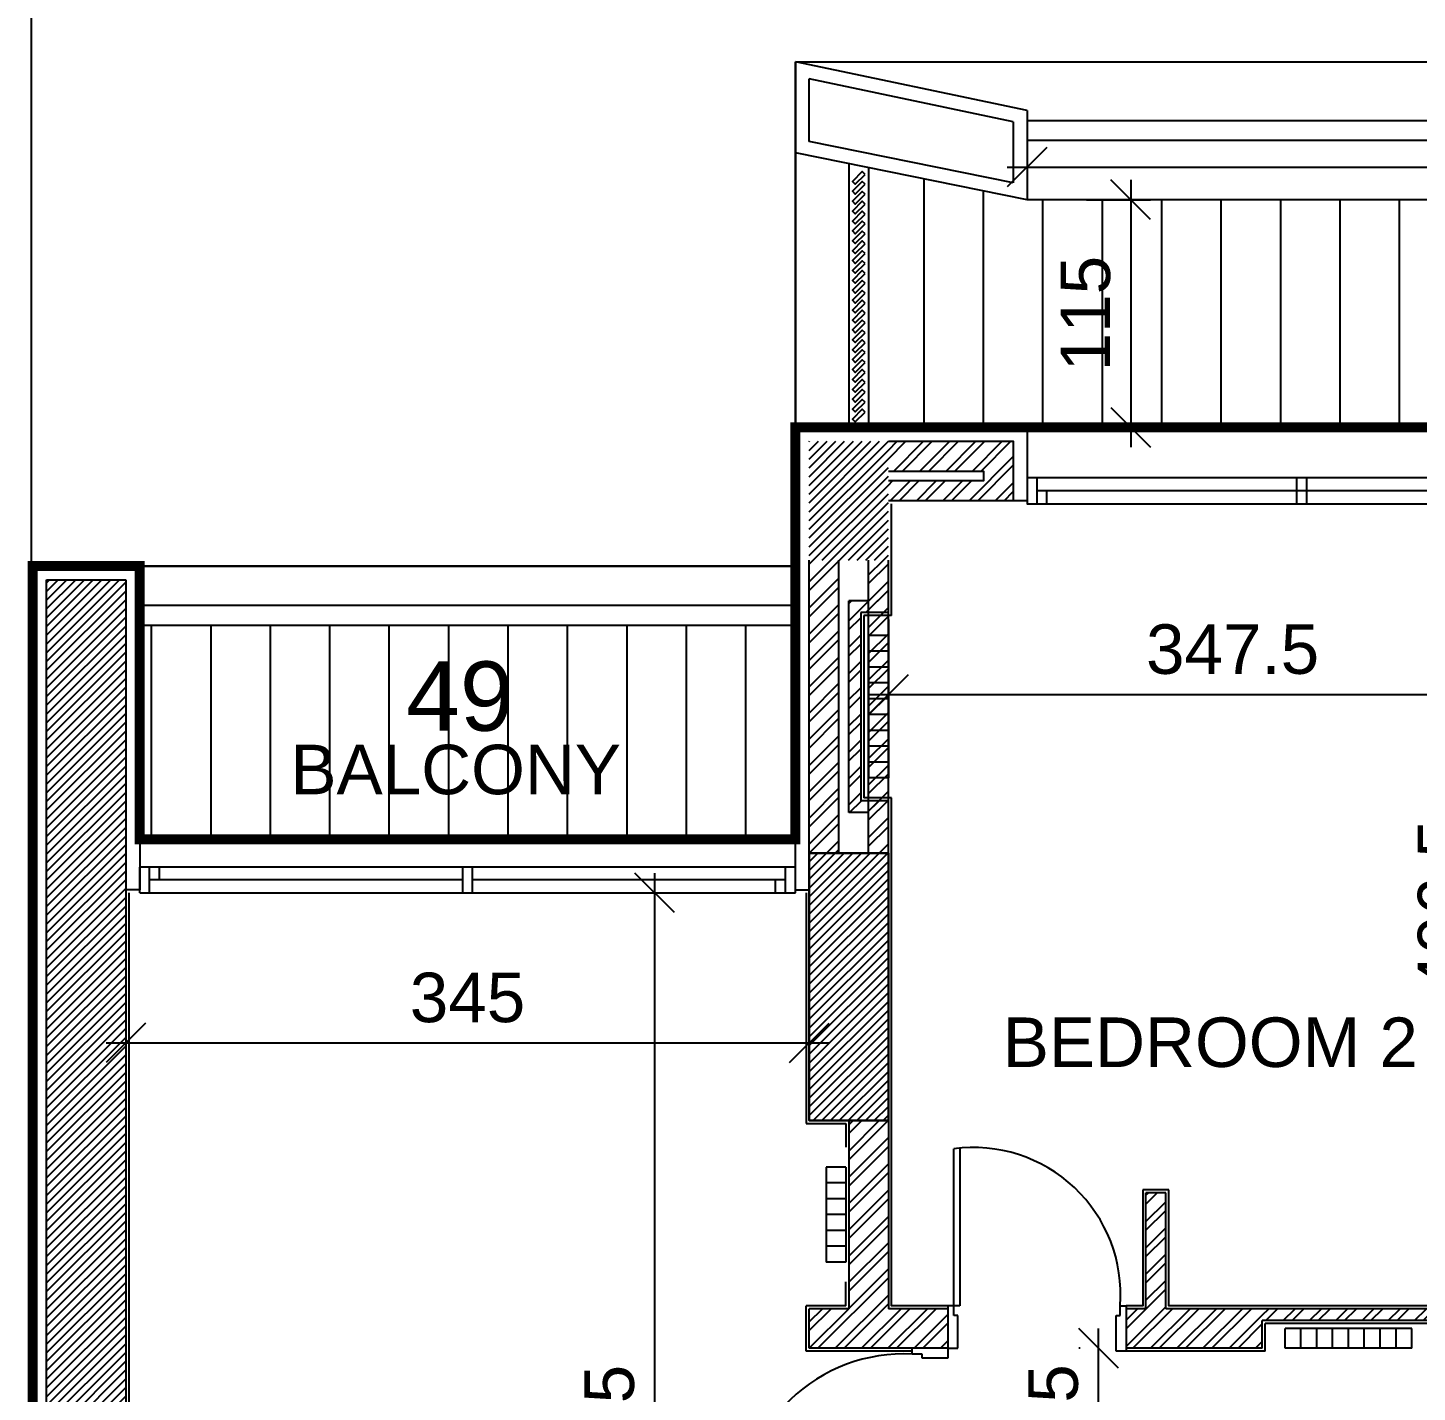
# Model space of a CAD drawing. Extents: x 0 to 47, y -4.1 to 58.5.
# Drawn here: x -0.02 to 7, y 15.88 to 22.77 of the extents above; entities that cross this region are included whole.
import ezdxf
from ezdxf.enums import TextEntityAlignment as Align

# ---------------------------------------------------------------- set-up
doc = ezdxf.new("R2010")
doc.units = 0
doc.header["$MEASUREMENT"] = 0
doc.header["$PDMODE"] = 35
doc.header["$PDSIZE"] = 0.3
doc.layers.get('0').update_dxf_attribs({"linetype": 'CONTINUOUS'})
doc.layers.get('DEFPOINTS').update_dxf_attribs({"linetype": 'CONTINUOUS'})
for name, color, linetype in [('04', 4, 'CONTINUOUS'), ('A-ALU', 9, 'CONTINUOUS'), ('A-AREAS', 6, 'CONTINUOUS'), ('A-AREAS-TXT', 6, 'CONTINUOUS'), ('A-BALUST', 1, 'CONTINUOUS'), ('A-claustra', 9, 'CONTINUOUS'), ('a-dim', 3, 'CONTINUOUS'), ('A-HATCH-CONC', 8, 'CONTINUOUS'), ('A-HATCH-WALL', 8, 'CONTINUOUS'), ('A-NOMENCLATURE', 3, 'CONTINUOUS'), ('A-PLASTER', 8, 'CONTINUOUS'), ('A-PORTE', 1, 'CONTINUOUS'), ('A-PROJECTION', 9, 'CONTINUOUS'), ('a-revetement', 1, 'CONTINUOUS'), ('a-stru-fac', 200, 'CONTINUOUS'), ('A-TILES', 137, 'CONTINUOUS'), ('A-WALL', 4, 'CONTINUOUS'), ('areaexe', 2, 'CONTINUOUS'), ('Parcelle$0$N-PLOT', 5, 'CONTINUOUS'), ('S-2ND-3RD-4-5-6TH$0$A-STR 2-3-4-5-6', 2, 'CONTINUOUS')]:
    doc.layers.add(name, color=color, linetype=linetype)
doc.styles.add('A100-STEXT', font='Arial Regular.ttf', dxfattribs={"height": 0.25})
doc.dimstyles.new('A100-DIM', dxfattribs={"dimtxt": 0.25, "dimasz": 0.2, "dimexe": 0.1, "dimexo": 0.3, "dimgap": 0.1, "dimtad": 1, "dimlfac": 100, "dimrnd": 0.5, "dimdsep": 46, "dimtxsty": 'A100-STEXT', "dimblk1": 'OBLIQUE', "dimblk2": 'OBLIQUE', "dimsah": 1, "dimcen": -0.05, "dimdle": 0.1, "dimclrd": 15, "dimclre": 15, "dimclrt": 256, "dimadec": 0, "dimazin": 0, "dimtfac": 0.28, "dimtix": 1, "dimtmove": 2, "dimatfit": 3, "dimldrblk": 'OBLIQUE', "dimfxl": 1, "dimtolj": 1, "dimarcsym": 0})
pattern_1 = [(90, (30.60837, 8.1), (-0.3, 2e-17), [])]
pattern_2 = [(45, (-45.46394, -15.12777), (-0.06629126, 0.06629126), []), (45, (-45.41974, -15.12777), (-0.06629126, 0.06629126), [])]

# ---------------------------------------------------------------- blocks, each defined once
blk = doc.blocks.new('_OBLIQUE')
at = {"color": 0, "linetype": 'ByBlock'}
blk.add_line((-0.5, -0.5), (0.5, 0.5), dxfattribs=at)
blk = doc.blocks.new('*D172')
at = {"layer": 'a-dim', "color": 15, "lineweight": -2, "transparency": 16777216}
for p, q in [((0.4784, 18.115), (0.4784, 17.5423)), ((3.9284, 18.115), (3.9284, 17.5423)), ((0.3784, 17.6423), (4.0284, 17.6423))]:
    blk.add_line(p, q, dxfattribs=at)
at = {"layer": 'DEFPOINTS', "color": 0, "transparency": 16777216}
for p in [(0.4784, 18.415), (3.9284, 18.415), (3.9284, 17.6423)]:
    blk.add_point(p, dxfattribs=at)
at = {"layer": 'a-dim', "color": 15, "lineweight": -2, "transparency": 16777216, "xscale": 0.2, "yscale": 0.2, "zscale": 0.2, "rotation": 180}
blk.add_blockref('_OBLIQUE', (0.4784, 17.6423), dxfattribs=at)
at = {"layer": 'a-dim', "color": 15, "lineweight": -2, "transparency": 16777216, "xscale": 0.2, "yscale": 0.2, "zscale": 0.2}
blk.add_blockref('_OBLIQUE', (3.9284, 17.6423), dxfattribs=at)
at = {"layer": 'a-dim', "transparency": 16777216, "insert": (2.2034, 17.87), "char_height": 0.25, "attachment_point": 5, "style": 'A100-STEXT'}
blk.add_mtext('\\A1;345', dxfattribs=at)
blk = doc.blocks.new('*D175')
at = {"layer": 'a-dim', "color": 15, "lineweight": -2, "transparency": 16777216}
for p, q in [((7.3548, 16.2), (7.3548, 20.465)), ((7.4534, 20.365), (7.4548, 20.365)), ((7.4534, 16.3), (7.4548, 16.3))]:
    blk.add_line(p, q, dxfattribs=at)
at = {"layer": 'DEFPOINTS', "color": 0, "transparency": 16777216}
for p in [(7.1534, 20.365), (7.3548, 20.365), (7.1534, 16.3)]:
    blk.add_point(p, dxfattribs=at)
at = {"layer": 'a-dim', "color": 15, "lineweight": -2, "transparency": 16777216, "xscale": 0.2, "yscale": 0.2, "zscale": 0.2}
for p, rotation in [((7.3548, 20.365), 90), ((7.3548, 16.3), 270)]:
    blk.add_blockref('_OBLIQUE', p, dxfattribs=dict(at, rotation=rotation))
at = {"layer": 'a-dim', "transparency": 16777216, "insert": (7.1272, 18.3325), "char_height": 0.25, "attachment_point": 5, "rotation": 90, "style": 'A100-STEXT'}
blk.add_mtext('\\A1;406.5', dxfattribs=at)
blk = doc.blocks.new('*D176')
at = {"layer": 'a-dim', "color": 15, "lineweight": -2, "transparency": 16777216}
for p, q in [((4.3284, 19.78), (4.3284, 19.3012)), ((7.8034, 19.78), (7.8034, 19.3012)), ((4.2284, 19.4012), (7.9034, 19.4012))]:
    blk.add_line(p, q, dxfattribs=at)
at = {"layer": 'DEFPOINTS', "color": 0, "transparency": 16777216}
for p in [(4.3284, 20.08), (7.8034, 20.08), (7.8034, 19.4012)]:
    blk.add_point(p, dxfattribs=at)
at = {"layer": 'a-dim', "color": 15, "lineweight": -2, "transparency": 16777216, "xscale": 0.2, "yscale": 0.2, "zscale": 0.2, "rotation": 180}
blk.add_blockref('_OBLIQUE', (4.3284, 19.4012), dxfattribs=at)
at = {"layer": 'a-dim', "color": 15, "lineweight": -2, "transparency": 16777216, "xscale": 0.2, "yscale": 0.2, "zscale": 0.2}
blk.add_blockref('_OBLIQUE', (7.8034, 19.4012), dxfattribs=at)
at = {"layer": 'a-dim', "transparency": 16777216, "insert": (6.0659, 19.6289), "char_height": 0.25, "attachment_point": 5, "style": 'A100-STEXT'}
blk.add_mtext('\\A1;347.5', dxfattribs=at)
blk = doc.blocks.new('*D177')
at = {"layer": 'a-dim', "color": 15, "lineweight": -2, "transparency": 16777216}
for p, q in [((3.1482, 12.95), (3.1482, 18.5)), ((2.6534, 18.4), (3.2482, 18.4)), ((2.6534, 13.05), (3.2482, 13.05))]:
    blk.add_line(p, q, dxfattribs=at)
at = {"layer": 'DEFPOINTS', "color": 0, "transparency": 16777216}
for p in [(2.3534, 18.4), (3.1482, 18.4), (2.3534, 13.05)]:
    blk.add_point(p, dxfattribs=at)
at = {"layer": 'a-dim', "color": 15, "lineweight": -2, "transparency": 16777216, "xscale": 0.2, "yscale": 0.2, "zscale": 0.2}
for p, rotation in [((3.1482, 18.4), 90), ((3.1482, 13.05), 270)]:
    blk.add_blockref('_OBLIQUE', p, dxfattribs=dict(at, rotation=rotation))
at = {"layer": 'a-dim', "transparency": 16777216, "insert": (2.9205, 15.725), "char_height": 0.25, "attachment_point": 5, "rotation": 90, "style": 'A100-STEXT'}
blk.add_mtext('\\A1;535', dxfattribs=at)
blk = doc.blocks.new('*D255')
at = {"layer": 'a-dim', "color": 15, "lineweight": -2, "transparency": 16777216}
for p, q in [((5.3892, 14.965), (5.3892, 16.2)), ((5.296, 16.1), (5.2892, 16.1)), ((5.296, 15.065), (5.2892, 15.065))]:
    blk.add_line(p, q, dxfattribs=at)
at = {"layer": 'DEFPOINTS', "color": 0, "transparency": 16777216}
for p in [(5.3892, 16.1), (5.596, 16.1), (5.596, 15.065)]:
    blk.add_point(p, dxfattribs=at)
at = {"layer": 'a-dim', "color": 15, "lineweight": -2, "transparency": 16777216, "xscale": 0.2, "yscale": 0.2, "zscale": 0.2}
for p, rotation in [((5.3892, 16.1), 90), ((5.3892, 15.065), 270)]:
    blk.add_blockref('_OBLIQUE', p, dxfattribs=dict(at, rotation=rotation))
at = {"layer": 'a-dim', "transparency": 16777216, "insert": (5.1614, 15.5825), "char_height": 0.25, "attachment_point": 5, "rotation": 90, "style": 'A100-STEXT'}
blk.add_mtext('\\A1;103.5', dxfattribs=at)
blk = doc.blocks.new('*D268')
at = {"layer": 'a-dim', "color": 15, "lineweight": -2, "transparency": 16777216}
for p, q in [((4.9284, 22.0642), (11.6084, 22.0642)), ((5.0284, 22.0497), (5.0284, 21.9642)), ((11.5084, 22.0497), (11.5084, 21.9642))]:
    blk.add_line(p, q, dxfattribs=at)
at = {"layer": 'DEFPOINTS', "color": 0, "transparency": 16777216}
for p in [(5.0284, 22.3497), (11.5084, 22.3497), (11.5084, 22.0642)]:
    blk.add_point(p, dxfattribs=at)
at = {"layer": 'a-dim', "color": 15, "lineweight": -2, "transparency": 16777216, "xscale": 0.2, "yscale": 0.2, "zscale": 0.2, "rotation": 180}
blk.add_blockref('_OBLIQUE', (5.0284, 22.0642), dxfattribs=at)
at = {"layer": 'a-dim', "color": 15, "lineweight": -2, "transparency": 16777216, "xscale": 0.2, "yscale": 0.2, "zscale": 0.2}
blk.add_blockref('_OBLIQUE', (11.5084, 22.0642), dxfattribs=at)
at = {"layer": 'a-dim', "transparency": 16777216, "insert": (8.2684, 22.2918), "char_height": 0.25, "attachment_point": 5, "style": 'A100-STEXT'}
blk.add_mtext('\\A1;648', dxfattribs=at)
blk = doc.blocks.new('*D269')
at = {"layer": 'a-dim', "color": 15, "lineweight": -2, "transparency": 16777216}
for p, q in [((5.5518, 22), (5.5518, 20.65)), ((5.3284, 21.9), (5.6518, 21.9)), ((5.3284, 20.75), (5.6518, 20.75))]:
    blk.add_line(p, q, dxfattribs=at)
at = {"layer": 'DEFPOINTS', "color": 0, "transparency": 16777216}
for p in [(5.0284, 21.9), (5.0284, 20.75), (5.5518, 20.75)]:
    blk.add_point(p, dxfattribs=at)
at = {"layer": 'a-dim', "color": 15, "lineweight": -2, "transparency": 16777216, "xscale": 0.2, "yscale": 0.2, "zscale": 0.2}
for p, rotation in [((5.5518, 21.9), 90), ((5.5518, 20.75), 270)]:
    blk.add_blockref('_OBLIQUE', p, dxfattribs=dict(at, rotation=rotation))
at = {"layer": 'a-dim', "transparency": 16777216, "insert": (5.3241, 21.325), "char_height": 0.25, "attachment_point": 5, "rotation": 90, "style": 'A100-STEXT'}
blk.add_mtext('\\A1;115', dxfattribs=at)

msp = doc.modelspace()

# ---------------------------------------------------------------- hatches: boundary and pattern name
at = {"layer": 'A-HATCH-CONC'}
h = msp.add_hatch(dxfattribs=at)
h.set_pattern_fill('ANSI31', color=256, scale=0.25, style=0)
h.paths.add_polyline_path([(4.32837, 20.68), (3.92837, 20.68), (3.92837, 20.08), (4.32837, 20.08)])
h = msp.add_hatch(dxfattribs=at)
h.set_pattern_fill('ANSI31', color=256, scale=0.25, style=0)
h.paths.add_polyline_path([(4.22837, 3.87), (4.22837, 5.8), (3.92837, 5.8), (3.92837, 4.13187), (2.00801, 3.87), (0.47837, 3.87), (0.47837, 19.98), (0.07837, 19.98), (0.07837, 3.57), (2.02837, 3.57)])
h = msp.add_hatch(dxfattribs=at)
h.set_pattern_fill('ANSI31', color=256, scale=0.25, style=0)
h.paths.add_polyline_path([(4.32837, 18.6), (3.92837, 18.6), (3.92837, 17.25), (4.32837, 17.25)])
at = {"layer": 'A-HATCH-WALL'}
h = msp.add_hatch(dxfattribs=at)
h.set_pattern_fill('ANSI32', color=256, scale=0.25, style=0)
h.paths.add_polyline_path([(4.95837, 20.68), (4.32837, 20.68), (4.32837, 20.53), (4.80837, 20.53), (4.80837, 20.48), (4.32837, 20.48), (4.32837, 20.38), (4.95837, 20.38)])
h = msp.add_hatch(dxfattribs=at)
h.set_pattern_fill('ANSI32', color=256, scale=0.25, style=0)
h.paths.add_polyline_path([(4.07837, 20.08), (3.92837, 20.08), (3.92837, 18.6), (4.07837, 18.6)])
h = msp.add_hatch(dxfattribs=at)
h.set_pattern_fill('ANSI32', color=256, scale=0.25, style=0)
h.paths.add_polyline_path([(4.07837, 20.08), (3.92837, 20.08), (3.92837, 18.6), (4.07837, 18.6)])
h = msp.add_hatch(dxfattribs=at)
h.set_pattern_fill('ANSI32', color=256, scale=0.25, style=0)
h.paths.add_polyline_path([(4.32837, 19.815), (4.32837, 20.08), (4.22837, 20.08), (4.22837, 19.875), (4.12837, 19.875), (4.12837, 18.805), (4.22837, 18.805), (4.22837, 18.6), (4.32837, 18.6), (4.32837, 18.865), (4.18837, 18.865), (4.18837, 19.815)])
h = msp.add_hatch(dxfattribs=at)
h.set_pattern_fill('ANSI32', color=256, scale=0.25, style=0)
h.paths.add_polyline_path([(4.32837, 20.08), (4.22837, 20.08), (4.22837, 18.6), (4.32837, 18.6)])
h = msp.add_hatch(dxfattribs=at)
h.set_pattern_fill('ANSI32', color=256, scale=0.25, style=0)
h.set_pattern_definition(pattern_2)
h.paths.add_polyline_path([(4.32837, 17.25), (4.12837, 17.25), (4.12837, 16.3), (3.92837, 16.3), (3.92837, 16.1), (4.62837, 16.1), (4.62837, 16.3), (4.32837, 16.3)])
h = msp.add_hatch(dxfattribs=at)
h.set_pattern_fill('ANSI32', color=256, scale=0.25, style=0)
h.set_pattern_definition(pattern_2)
h.paths.add_polyline_path([(5.62837, 16.315), (5.72837, 16.315), (5.72837, 16.885), (5.62837, 16.885)])
h.paths.add_polyline_path([(5.62837, 16.315), (5.62837, 16.3), (5.72837, 16.3), (5.72837, 16.315)])
h = msp.add_hatch(dxfattribs=at)
h.set_pattern_fill('ANSI32', color=256, scale=0.25, style=0)
h.set_pattern_definition(pattern_2)
h.paths.add_polyline_path([(5.72837, 16.3), (5.62837, 16.3), (5.52837, 16.3), (5.52837, 16.1), (6.21587, 16.1), (6.21587, 16.24), (6.21587, 16.3)])
h = msp.add_hatch(dxfattribs=at)
h.set_pattern_fill('ANSI32', color=256, scale=0.25, style=0)
h.set_pattern_definition(pattern_2)
h.paths.add_polyline_path([(7.85337, 16.1), (7.85337, 16), (8.00337, 16), (8.00337, 16.3), (7.80337, 16.3), (7.72837, 16.3), (6.57837, 16.3), (6.21587, 16.3), (6.21587, 16.24), (7.08587, 16.24), (7.08587, 16.1)])
at = {"layer": 'A-TILES'}
h = msp.add_hatch(dxfattribs=at)
h.set_pattern_fill('_USER', color=256, scale=0.3, angle=90, style=0, pattern_type=0)
h.set_pattern_definition(pattern_1)
h.paths.add_polyline_path([(5.02837, 21.9), (5.02837, 21.9), (4.22837, 22.06182), (4.22837, 20.75), (5.02837, 20.75), (7.80337, 20.75), (8.00337, 20.75), (10.77837, 20.75), (11.50837, 20.75), (11.50837, 21.9)])
h = msp.add_hatch(dxfattribs=at)
h.set_pattern_fill('_USER', color=256, scale=0.3, angle=90, style=0, pattern_type=0)
h.set_pattern_definition(pattern_1)
h.paths.add_polyline_path([(0.54837, 19.75), (0.54837, 18.67), (3.85837, 18.67), (3.85837, 19.75)])

# ---------------------------------------------------------------- linework, layer by layer
at = {"layer": '04', "color": 11}
for p, q in [((4.22837, 19.7), (4.22837, 18.98)), ((4.32837, 19.7), (4.22837, 19.7)), ((4.32837, 19.7), (4.32837, 18.98)), ((4.32837, 19.62), (4.22837, 19.62)), ((4.32837, 19.54), (4.22837, 19.54)), ((4.32837, 19.46), (4.22837, 19.46)), ((4.32837, 19.38), (4.22837, 19.38)), ((4.32837, 19.3), (4.22837, 19.3)), ((4.32837, 19.22), (4.22837, 19.22)), ((4.32837, 19.14), (4.22837, 19.14)), ((4.32837, 19.06), (4.22837, 19.06)), ((4.32837, 18.98), (4.22837, 18.98)), ((4.11337, 17.015), (4.01337, 17.015)), ((4.01337, 17.015), (4.01337, 16.535)), ((4.11337, 17.015), (4.11337, 16.535)), ((4.11337, 16.935), (4.01337, 16.935)), ((4.11337, 16.855), (4.01337, 16.855)), ((4.11337, 16.775), (4.01337, 16.775)), ((4.11337, 16.695), (4.01337, 16.695)), ((4.11337, 16.615), (4.01337, 16.615)), ((4.11337, 16.535), (4.01337, 16.535)), ((6.97087, 16.2), (6.33087, 16.2)), ((6.33087, 16.1), (6.33087, 16.2)), ((6.41087, 16.1), (6.41087, 16.2)), ((6.49087, 16.1), (6.49087, 16.2)), ((6.57087, 16.1), (6.57087, 16.2)), ((6.65087, 16.1), (6.65087, 16.2)), ((6.73087, 16.1), (6.73087, 16.2)), ((6.81087, 16.1), (6.81087, 16.2)), ((6.89087, 16.1), (6.89087, 16.2)), ((6.97087, 16.1), (6.97087, 16.2)), ((6.97087, 16.1), (6.33087, 16.1))]:
    msp.add_line(p, q, dxfattribs=at)
at = {"layer": 'A-ALU'}
for p, q in [((5.02837, 20.75), (7.78837, 20.75)), ((7.73837, 20.495), (5.07837, 20.495)), ((6.39087, 20.365), (6.39087, 20.495)), ((6.44087, 20.365), (6.44087, 20.495)), ((7.73837, 20.43), (5.07837, 20.43)), ((5.12837, 20.365), (5.12837, 20.43)), ((5.02837, 20.365), (7.78837, 20.365)), ((0.54837, 18.67), (3.85837, 18.67)), ((3.85837, 18.53), (0.54837, 18.53)), ((0.54837, 18.4), (0.54837, 18.53)), ((0.59837, 18.4), (0.59837, 18.53)), ((0.64837, 18.465), (0.64837, 18.53)), ((3.80837, 18.4), (3.80837, 18.53)), ((3.85837, 18.4), (3.85837, 18.53)), ((2.17837, 18.465), (0.59837, 18.465)), ((3.80837, 18.465), (2.22837, 18.465)), ((3.75837, 18.4), (3.75837, 18.465)), ((0.54837, 18.4), (3.85837, 18.4))]:
    msp.add_line(p, q, dxfattribs=at)
for points in [[(5.07837, 20.495), (5.02837, 20.495), (5.02837, 20.365), (5.07837, 20.365)], [(2.22837, 18.53), (2.17837, 18.53), (2.17837, 18.4), (2.22837, 18.4)]]:
    msp.add_lwpolyline(points, close=True, dxfattribs=at)
at = {"layer": 'A-AREAS'}
for points in [[(3.85837, 22.5962), (11.50837, 22.5962), (11.50837, 20.75), (3.85837, 20.75)], [(0.54837, 20.05), (3.85837, 20.05), (3.85837, 18.67), (0.54837, 18.67)]]:
    msp.add_lwpolyline(points, close=True, dxfattribs=at)
msp.add_lwpolyline([(11.50837, 20.75), (3.85837, 20.75), (3.85837, 18.67), (0.54837, 18.67), (0.54837, 20.05), (0.00837, 20.05), (0.00837, 3.5)], dxfattribs=at)
at = {"layer": 'A-BALUST'}
for p, q in [((5.02837, 22.3), (11.50837, 22.3)), ((5.02837, 22.2), (11.50837, 22.2)), ((4.12837, 22.08205), (4.12837, 20.75)), ((4.22837, 22.06182), (4.22837, 20.75)), ((3.85837, 19.85), (0.54837, 19.85)), ((3.85837, 19.75), (0.54837, 19.75))]:
    msp.add_line(p, q, dxfattribs=at)
at = {"layer": 'A-claustra'}
for points in [[(4.21019, 22.02768), (4.19605, 22.04182), (4.14655, 21.99232), (4.16069, 21.97818)], [(4.21019, 21.97768), (4.19605, 21.99182), (4.14655, 21.94232), (4.16069, 21.92818)], [(4.21019, 21.92768), (4.19605, 21.94182), (4.14655, 21.89232), (4.16069, 21.87818)], [(4.21019, 21.87768), (4.19605, 21.89182), (4.14655, 21.84232), (4.16069, 21.82818)], [(4.21019, 21.82768), (4.19605, 21.84182), (4.14655, 21.79232), (4.16069, 21.77818)], [(4.21019, 21.77768), (4.19605, 21.79182), (4.14655, 21.74232), (4.16069, 21.72818)], [(4.21019, 21.72768), (4.19605, 21.74182), (4.14655, 21.69232), (4.16069, 21.67818)], [(4.21019, 21.67768), (4.19605, 21.69182), (4.14655, 21.64232), (4.16069, 21.62818)], [(4.21019, 21.62768), (4.19605, 21.64182), (4.14655, 21.59232), (4.16069, 21.57818)], [(4.21019, 21.57768), (4.19605, 21.59182), (4.14655, 21.54232), (4.16069, 21.52818)], [(4.21019, 21.52768), (4.19605, 21.54182), (4.14655, 21.49232), (4.16069, 21.47818)], [(4.21019, 21.47768), (4.19605, 21.49182), (4.14655, 21.44232), (4.16069, 21.42818)], [(4.21019, 21.42768), (4.19605, 21.44182), (4.14655, 21.39232), (4.16069, 21.37818)], [(4.21019, 21.37768), (4.19605, 21.39182), (4.14655, 21.34232), (4.16069, 21.32818)], [(4.21019, 21.32768), (4.19605, 21.34182), (4.14655, 21.29232), (4.16069, 21.27818)], [(4.21019, 21.27768), (4.19605, 21.29182), (4.14655, 21.24232), (4.16069, 21.22818)], [(4.21019, 21.22768), (4.19605, 21.24182), (4.14655, 21.19232), (4.16069, 21.17818)], [(4.21019, 21.17768), (4.19605, 21.19182), (4.14655, 21.14232), (4.16069, 21.12818)], [(4.21019, 21.12768), (4.19605, 21.14182), (4.14655, 21.09232), (4.16069, 21.07818)], [(4.21019, 21.07768), (4.19605, 21.09182), (4.14655, 21.04232), (4.16069, 21.02818)], [(4.21019, 21.02768), (4.19605, 21.04182), (4.14655, 20.99232), (4.16069, 20.97818)], [(4.21019, 20.97768), (4.19605, 20.99182), (4.14655, 20.94232), (4.16069, 20.92818)], [(4.21019, 20.92768), (4.19605, 20.94182), (4.14655, 20.89232), (4.16069, 20.87818)], [(4.21019, 20.87768), (4.19605, 20.89182), (4.14655, 20.84232), (4.16069, 20.82818)], [(4.21019, 20.82768), (4.19605, 20.84182), (4.14655, 20.79232), (4.16069, 20.77818)]]:
    msp.add_lwpolyline(points, close=True, dxfattribs=at)
at = {"layer": 'A-PLASTER'}
for p, q in [((4.20337, 19.8), (4.20337, 18.88)), ((4.34337, 19.8), (4.20337, 19.8)), ((4.34337, 18.88), (4.20337, 18.88)), ((0.49337, 18.4), (0.49337, 12.615)), ((3.91337, 18.4), (3.91337, 17.235)), ((3.91337, 17.235), (4.11337, 17.235)), ((4.11337, 17.235), (4.11337, 17.115)), ((5.74337, 16.9), (5.61337, 16.9)), ((4.11337, 16.315), (4.11337, 16.435)), ((4.11337, 16.315), (3.91337, 16.315)), ((3.91337, 16.085), (3.91337, 16.315)), ((7.07087, 16.225), (6.23087, 16.225)), ((6.23087, 16.085), (6.23087, 16.225)), ((4.44837, 16.085), (3.91337, 16.085)), ((6.23087, 16.085), (5.52837, 16.085))]:
    msp.add_line(p, q, dxfattribs=at)
for points in [[(4.34337, 19.8), (4.34337, 20.365)], [(7.78837, 20.365), (7.78837, 16.315), (5.74337, 16.315), (5.74337, 16.9)], [(4.62837, 16.315), (4.34337, 16.315), (4.34337, 18.88)], [(5.61337, 16.9), (5.61337, 16.315), (5.52837, 16.315)]]:
    msp.add_lwpolyline(points, dxfattribs=at)
at = {"layer": 'A-PORTE'}
for p, q in [((4.65837, 16.315), (4.65837, 17.10707)), ((4.68837, 17.10707), (4.68837, 16.315)), ((4.65837, 16.315), (4.62837, 16.315)), ((4.62837, 16.315), (4.62837, 16.1)), ((4.68837, 16.315), (4.64837, 16.315)), ((4.65837, 16.265), (4.65837, 16.315)), ((5.49837, 16.315), (5.52837, 16.315)), ((5.49837, 16.265), (5.49837, 16.315)), ((5.52837, 16.315), (5.52837, 16.085)), ((4.67837, 16.265), (4.65837, 16.265)), ((4.67837, 16.1), (4.67837, 16.265)), ((5.47837, 16.085), (5.47837, 16.265)), ((5.47837, 16.265), (5.49837, 16.265)), ((4.44837, 16.07), (4.44837, 16.1)), ((4.49837, 16.07), (4.44837, 16.07)), ((4.49837, 16.05), (4.49837, 16.07)), ((4.62837, 16.1), (4.67837, 16.1)), ((4.62837, 16.1), (4.62837, 16.05)), ((5.52837, 16.085), (5.47837, 16.085)), ((4.62837, 16.05), (4.49837, 16.05))]:
    msp.add_line(p, q, dxfattribs=at)
for centre, radius, start, end in [((4.75762, 16.37088), 0.74286, 355.686211, 97.677814), ((4.40306, 15.25128), 0.81997, 86.832726, 181.487166)]:
    msp.add_arc(centre, radius, start, end, dxfattribs=at)
at = {"layer": 'A-PROJECTION'}
for p, q in [((3.85837, 22.5962), (11.50837, 22.5962)), ((3.85837, 22.13667), (3.85837, 20.75)), ((11.50837, 21.9), (5.02837, 21.9)), ((3.85837, 20.05), (0.54837, 20.05))]:
    msp.add_line(p, q, dxfattribs=at)
at = {"layer": 'a-revetement'}
for p, q in [((3.85837, 22.5962), (3.85837, 22.13667)), ((5.02837, 22.34966), (3.85837, 22.5962)), ((5.02837, 22.34966), (5.02837, 21.9)), ((5.02837, 21.9), (3.85837, 22.13667)), ((5.02837, 20.75), (3.85837, 20.75)), ((3.85837, 18.415), (3.85837, 20.75)), ((5.02837, 20.75), (5.02837, 20.38)), ((5.02837, 20.38), (4.95837, 20.38)), ((0.00837, 3.5), (0.00837, 20.05)), ((0.00837, 20.05), (0.54837, 20.05)), ((0.54837, 20.05), (0.54837, 18.415)), ((0.54837, 18.415), (0.47837, 18.415)), ((3.85837, 18.415), (3.92837, 18.415))]:
    msp.add_line(p, q, dxfattribs=at)
at = {"layer": 'a-stru-fac'}
for p, q in [((3.92837, 22.19392), (3.92837, 22.50991)), ((4.95837, 22.29287), (3.92837, 22.50991)), ((4.95837, 22.29287), (4.95837, 21.98558)), ((4.95837, 21.98558), (3.92837, 22.19392))]:
    msp.add_line(p, q, dxfattribs=at)
at = {"layer": 'A-WALL'}
for p, q in [((3.92837, 18.6), (3.92837, 20.08)), ((3.92837, 18.6), (3.92837, 20.08)), ((4.07837, 18.6), (4.07837, 20.08)), ((4.07837, 18.6), (4.07837, 20.08)), ((4.22837, 18.6), (4.22837, 20.08)), ((4.22837, 19.875), (4.22837, 20.08)), ((4.32837, 18.6), (4.32837, 20.08)), ((4.32837, 19.815), (4.32837, 20.08)), ((4.22837, 19.875), (4.12837, 19.875)), ((4.12837, 18.805), (4.12837, 19.875)), ((4.18837, 19.815), (4.18837, 18.865)), ((4.32837, 19.815), (4.18837, 19.815)), ((4.22837, 18.805), (4.12837, 18.805)), ((4.32837, 18.865), (4.18837, 18.865)), ((4.22837, 18.6), (4.22837, 18.805)), ((4.32837, 18.6), (4.32837, 18.865)), ((4.12837, 17.25), (4.12837, 16.3)), ((4.32837, 17.25), (4.32837, 16.3)), ((5.62837, 16.3), (5.62837, 16.885)), ((5.72837, 16.885), (5.62837, 16.885)), ((5.72837, 16.3), (5.72837, 16.885)), ((4.12837, 16.3), (3.92837, 16.3)), ((3.92837, 16.1), (3.92837, 16.3)), ((4.62837, 16.3), (4.32837, 16.3)), ((5.62837, 16.3), (5.52837, 16.3)), ((6.57837, 16.3), (5.72837, 16.3)), ((7.72837, 16.3), (6.57837, 16.3)), ((7.08587, 16.24), (6.21587, 16.24)), ((6.21587, 16.1), (6.21587, 16.24)), ((4.62837, 16.1), (3.92837, 16.1)), ((4.38815, 16.1), (4.23815, 16.1)), ((6.21587, 16.1), (5.52837, 16.1))]:
    msp.add_line(p, q, dxfattribs=at)
for points in [[(4.32837, 20.68), (4.95837, 20.68), (4.95837, 20.38), (4.32837, 20.38)], [(4.32837, 20.53), (4.80837, 20.53), (4.80837, 20.48), (4.32837, 20.48)]]:
    msp.add_lwpolyline(points, dxfattribs=at)
at = {"layer": 'areaexe', "const_width": 0.05}
msp.add_lwpolyline([(15.84837, 22.5962), (11.50837, 22.5962), (11.50837, 20.75), (3.85837, 20.75), (3.85837, 18.67), (0.54837, 18.67), (0.54837, 20.05), (0.00837, 20.05), (0.00837, 3.5), (2.03312, 3.5), (4.29837, 3.8089), (4.29837, 5.43), (11.50837, 5.43), (11.50837, 3.5), (15.84837, 3.5)], dxfattribs=at)
at = {"layer": 'Parcelle$0$N-PLOT'}
msp.add_lwpolyline([(0, 0), (38.90837, 0, 0.4142136), (41.90837, 3), (41.90837, 55.45463, 0.4229554), (38.81912, 58.4533), (0, 57.29794)], format="xyb", close=True, dxfattribs=at)
at = {"layer": 'S-2ND-3RD-4-5-6TH$0$A-STR 2-3-4-5-6'}
for p, q in [((0.07837, 3.57), (0.07837, 19.98)), ((0.07837, 19.98), (0.47837, 19.98)), ((0.47837, 19.98), (0.47837, 3.87))]:
    msp.add_line(p, q, dxfattribs=at)
for points in [[(3.92837, 18.6), (3.92837, 17.25), (4.32837, 17.25), (4.32837, 18.6)], [(4.32837, 17.25), (3.92837, 17.25), (3.92837, 18.6), (4.32837, 18.6)]]:
    msp.add_lwpolyline(points, close=True, dxfattribs=at)

# ---------------------------------------------------------------- texts
at = {"layer": 'A-AREAS-TXT', "style": 'A100-STEXT'}
msp.add_text('49', height=0.35, dxfattribs=at).set_placement((2.16471, 19.21829), align=Align.CENTER)
at = {"layer": 'A-NOMENCLATURE', "style": 'A100-STEXT'}
for s, p in [('BALCONY', (2.14368, 19.02286)), ('BEDROOM 2', (5.95349, 17.64563))]:
    msp.add_text(s, height=0.25, dxfattribs=at).set_placement(p, align=Align.MIDDLE)

# ---------------------------------------------------------------- dimensions: what is measured, and where the dimension line sits
at = {"layer": 'a-dim'}
for p1, p2, distance, picture, middle in [((5.02837, 22.34966), (11.50837, 22.34966), -0.2855, '*D268', (8.26837, 22.2918)), ((5.02837, 21.9), (5.02837, 20.75), 0.52342, '*D269', (5.32415, 21.325)), ((7.15337, 16.3), (7.15337, 20.365), -0.20144, '*D175', (7.12717, 18.3325)), ((4.32837, 20.08), (7.80337, 20.08), -0.67882, '*D176', (6.06587, 19.6289)), ((2.35337, 13.05), (2.35337, 18.4), -0.79483, '*D177', (2.92047, 15.725)), ((0.47837, 18.415), (3.92837, 18.415), -0.77268, '*D172', (2.20337, 17.87005)), ((5.59598, 15.065), (5.59598, 16.1), 0.20682, '*D255', (5.16143, 15.5825))]:
    dim = msp.add_aligned_dim(p1=p1, p2=p2, distance=distance, dimstyle='A100-DIM', dxfattribs=at)
    dim.commit()
    dim.dimension.update_dxf_attribs({"geometry": picture, "text_midpoint": middle})

doc.saveas('drawing.dxf')
